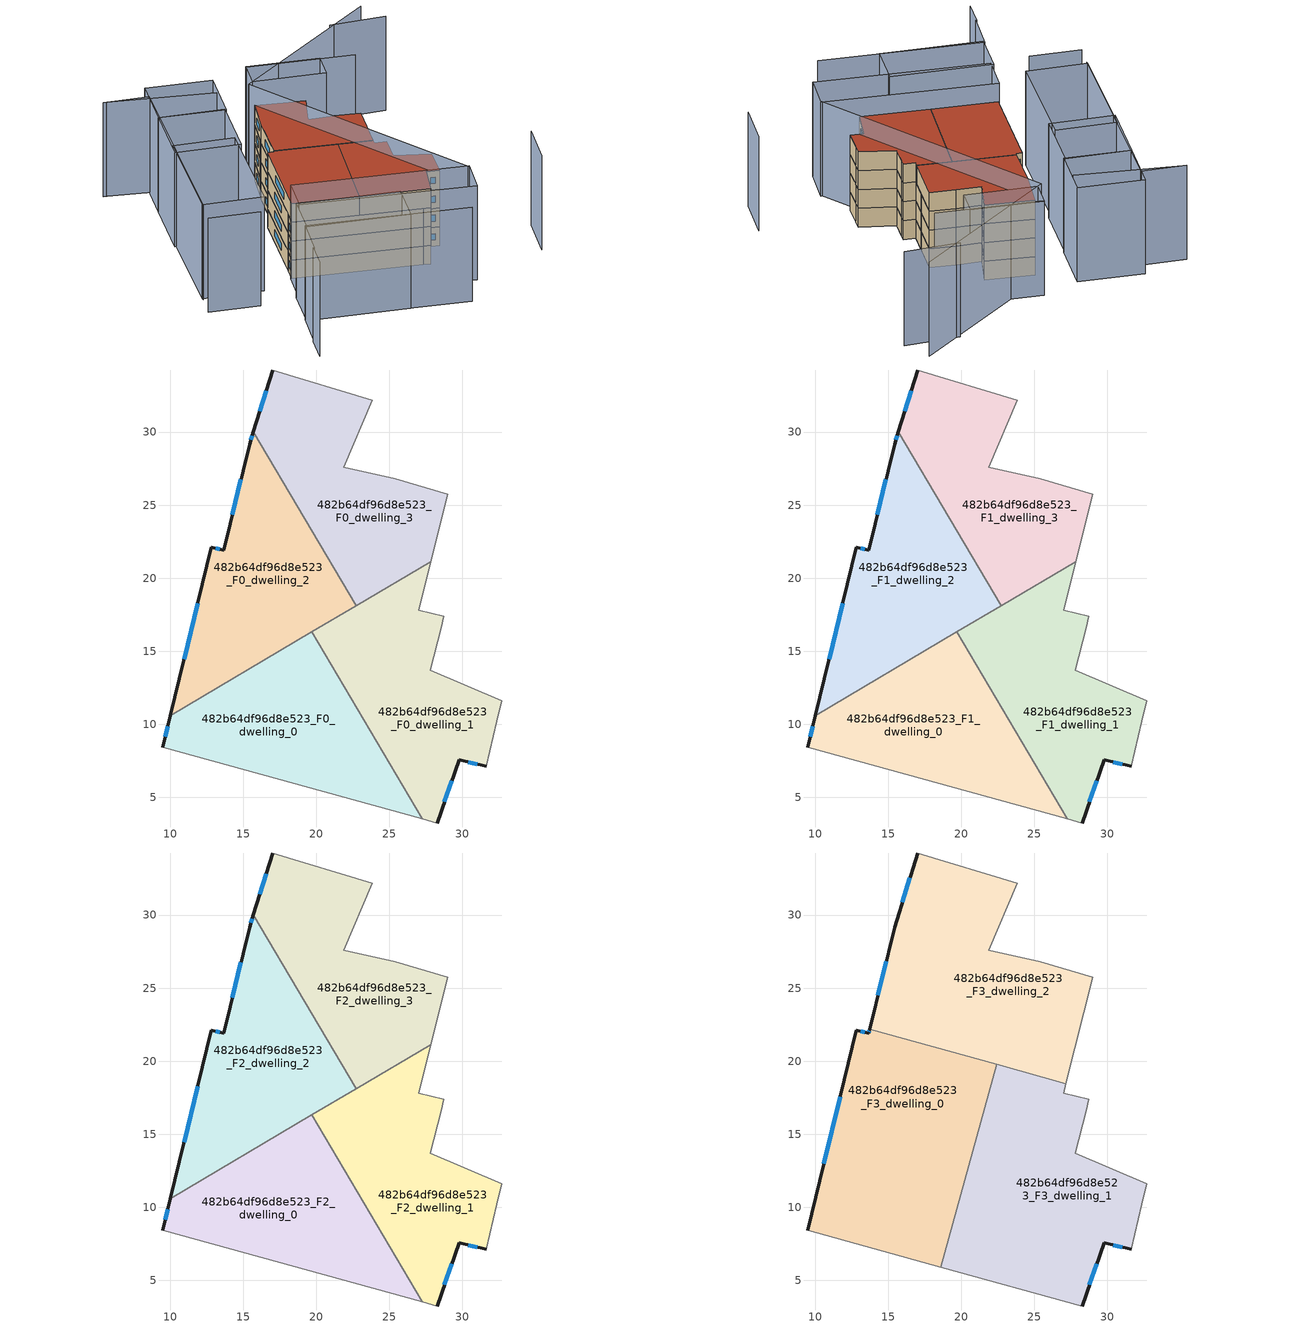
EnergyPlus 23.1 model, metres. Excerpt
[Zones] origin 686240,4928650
482b64df96d8e523_F0_dwelling_0
 floor ground (EU_floor_Construction): 19.7,16.31 27.27,3.51 9.49,8.41 10.02,10.59 z0
 wall outside (EU_wall_Construction): 10.02,10.59 9.49,8.41 z0:3
 wall to 482b64df96d8e523_F0_dwelling_1 (EU_wall_Construction): 27.27,3.51 19.7,16.31 z0:3
 wall adiabatic (EU_wall_Construction): 9.49,8.41 27.27,3.51 z0:3
 wall to 482b64df96d8e523_F0_dwelling_2 (EU_wall_Construction): 19.7,16.31 10.02,10.59 z0:3
 window (EU_Window_Construction): 9.84,9.86 9.67,9.14 z1:2
482b64df96d8e523_F0_dwelling_1
 floor ground (EU_floor_Construction): 27.85,21.13 27.02,17.81 28.76,17.38 28.57,16.61 27.83,13.68 32.73,11.6 32.39,10.19 31.66,7.1 29.81,7.55 28.29,3.23 27.27,3.51 19.7,16.31 z0
 wall outside (EU_wall_Construction): 28.29,3.23 29.81,7.55 31.66,7.1 z0:3
 wall adiabatic (EU_wall_Construction): 27.27,3.51 28.29,3.23 / 31.66,7.1 32.39,10.19 32.73,11.6 27.83,13.68 28.57,16.61 28.76,17.38 27.02,17.81 27.85,21.13 z0:3
 wall to 482b64df96d8e523_F0_dwelling_3 (EU_wall_Construction): 27.85,21.13 22.75,18.11 z0:3
 wall to 482b64df96d8e523_F0_dwelling_2 (EU_wall_Construction): 22.74,18.11 19.7,16.31 z0:3
 window (EU_Window_Construction): 30.42,7.4 31.04,7.25 / 28.79,4.67 29.3,6.11 z1:2
482b64df96d8e523_F0_dwelling_2
 floor ground (EU_floor_Construction): 15.71,30.02 22.74,18.11 10.02,10.59 12.84,22.12 13.67,21.92 15.45,29.18 z0
 wall outside (EU_wall_Construction): 15.71,30.02 15.45,29.18 13.67,21.92 12.84,22.12 10.02,10.59 z0:3
 wall to 482b64df96d8e523_F0_dwelling_3 (EU_wall_Construction): 22.74,18.11 15.71,30.02 z0:3
 window (EU_Window_Construction): 13.39,21.99 13.11,22.06 / 14.85,26.76 14.26,24.34 / 15.62,29.74 15.53,29.46 / 11.9,18.28 10.96,14.43 z1:2
482b64df96d8e523_F0_dwelling_3
 floor ground (EU_floor_Construction): 23.86,32.19 21.91,27.6 25.41,26.82 29.02,25.75 27.85,21.13 22.74,18.11 15.71,30.02 17.03,34.25 z0
 wall outside (EU_wall_Construction): 17.03,34.25 15.71,30.02 z0:3
 wall adiabatic (EU_wall_Construction): 27.85,21.13 29.02,25.75 25.41,26.82 21.91,27.6 23.86,32.19 17.03,34.25 z0:3
 window (EU_Window_Construction): 16.59,32.84 16.15,31.43 z1:2
482b64df96d8e523_F1_dwelling_0
 floor to 482b64df96d8e523_F0_dwelling_0 (EU_floor_Construction): 19.7,16.31 27.27,3.51 9.49,8.41 10.02,10.59 z3
 wall outside (EU_wall_Construction): 10.02,10.59 9.49,8.41 z3:6
 wall to 482b64df96d8e523_F1_dwelling_1 (EU_wall_Construction): 27.27,3.51 19.7,16.31 z3:6
 wall adiabatic (EU_wall_Construction): 9.49,8.41 27.27,3.51 z3:6
 wall to 482b64df96d8e523_F1_dwelling_2 (EU_wall_Construction): 19.7,16.31 10.02,10.59 z3:6
 window (EU_Window_Construction): 9.84,9.86 9.67,9.14 z4:5
482b64df96d8e523_F1_dwelling_1
 floor to 482b64df96d8e523_F0_dwelling_1 (EU_floor_Construction): 27.85,21.13 27.02,17.81 28.76,17.38 28.57,16.61 27.83,13.68 32.73,11.6 32.39,10.19 31.66,7.1 29.81,7.55 28.29,3.23 27.27,3.51 19.7,16.31 z3
 wall outside (EU_wall_Construction): 28.29,3.23 29.81,7.55 31.66,7.1 z3:6
 wall adiabatic (EU_wall_Construction): 27.27,3.51 28.29,3.23 / 31.66,7.1 32.39,10.19 32.73,11.6 27.83,13.68 28.57,16.61 28.76,17.38 27.02,17.81 27.85,21.13 z3:6
 wall to 482b64df96d8e523_F1_dwelling_3 (EU_wall_Construction): 27.85,21.13 22.75,18.11 z3:6
 wall to 482b64df96d8e523_F1_dwelling_2 (EU_wall_Construction): 22.74,18.11 19.7,16.31 z3:6
 window (EU_Window_Construction): 30.42,7.4 31.04,7.25 / 28.79,4.67 29.3,6.11 z4:5
482b64df96d8e523_F1_dwelling_2
 floor to 482b64df96d8e523_F0_dwelling_2 (EU_floor_Construction): 15.71,30.02 22.74,18.11 10.02,10.59 12.84,22.12 13.67,21.92 15.45,29.18 z3
 wall outside (EU_wall_Construction): 15.71,30.02 15.45,29.18 13.67,21.92 12.84,22.12 10.02,10.59 z3:6
 wall to 482b64df96d8e523_F1_dwelling_3 (EU_wall_Construction): 22.74,18.11 15.71,30.02 z3:6
 window (EU_Window_Construction): 13.39,21.99 13.11,22.06 / 14.85,26.76 14.26,24.34 / 15.62,29.74 15.53,29.46 / 11.9,18.28 10.96,14.43 z4:5
482b64df96d8e523_F1_dwelling_3
 floor to 482b64df96d8e523_F0_dwelling_3 (EU_floor_Construction): 23.86,32.19 21.91,27.6 25.41,26.82 29.02,25.75 27.85,21.13 22.74,18.11 15.71,30.02 17.03,34.25 z3
 wall outside (EU_wall_Construction): 17.03,34.25 15.71,30.02 z3:6
 wall adiabatic (EU_wall_Construction): 27.85,21.13 29.02,25.75 25.41,26.82 21.91,27.6 23.86,32.19 17.03,34.25 z3:6
 window (EU_Window_Construction): 16.59,32.84 16.15,31.43 z4:5
482b64df96d8e523_F2_dwelling_0
 floor to 482b64df96d8e523_F1_dwelling_0 (EU_floor_Construction): 19.7,16.31 27.27,3.51 9.49,8.41 10.02,10.59 z6
 wall outside (EU_wall_Construction): 10.02,10.59 9.49,8.41 z6:9
 wall to 482b64df96d8e523_F2_dwelling_1 (EU_wall_Construction): 27.27,3.51 19.7,16.31 z6:9
 wall adiabatic (EU_wall_Construction): 9.49,8.41 27.27,3.51 z6:9
 wall to 482b64df96d8e523_F2_dwelling_2 (EU_wall_Construction): 19.7,16.31 10.02,10.59 z6:9
 window (EU_Window_Construction): 9.84,9.86 9.67,9.14 z7:8
482b64df96d8e523_F2_dwelling_1
 floor to 482b64df96d8e523_F1_dwelling_1 (EU_floor_Construction): 27.85,21.13 27.02,17.81 28.76,17.38 28.57,16.61 27.83,13.68 32.73,11.6 32.39,10.19 31.66,7.1 29.81,7.55 28.29,3.23 27.27,3.51 19.7,16.31 z6
 wall outside (EU_wall_Construction): 28.29,3.23 29.81,7.55 31.66,7.1 z6:9
 wall adiabatic (EU_wall_Construction): 27.27,3.51 28.29,3.23 / 31.66,7.1 32.39,10.19 32.73,11.6 27.83,13.68 28.57,16.61 28.76,17.38 27.02,17.81 27.85,21.13 z6:9
 wall to 482b64df96d8e523_F2_dwelling_3 (EU_wall_Construction): 27.85,21.13 22.75,18.11 z6:9
 wall to 482b64df96d8e523_F2_dwelling_2 (EU_wall_Construction): 22.74,18.11 19.7,16.31 z6:9
 window (EU_Window_Construction): 30.42,7.4 31.04,7.25 / 28.79,4.67 29.3,6.11 z7:8
482b64df96d8e523_F2_dwelling_2
 floor to 482b64df96d8e523_F1_dwelling_2 (EU_floor_Construction): 15.71,30.02 22.74,18.11 10.02,10.59 12.84,22.12 13.67,21.92 15.45,29.18 z6
 wall outside (EU_wall_Construction): 15.71,30.02 15.45,29.18 13.67,21.92 12.84,22.12 10.02,10.59 z6:9
 wall to 482b64df96d8e523_F2_dwelling_3 (EU_wall_Construction): 22.74,18.11 15.71,30.02 z6:9
 window (EU_Window_Construction): 13.39,21.99 13.11,22.06 / 14.85,26.76 14.26,24.34 / 15.62,29.74 15.53,29.46 / 11.9,18.28 10.96,14.43 z7:8
482b64df96d8e523_F2_dwelling_3
 floor to 482b64df96d8e523_F1_dwelling_3 (EU_floor_Construction): 23.86,32.19 21.91,27.6 25.41,26.82 29.02,25.75 27.85,21.13 22.74,18.11 15.71,30.02 17.03,34.25 z6
 wall outside (EU_wall_Construction): 17.03,34.25 15.71,30.02 z6:9
 wall adiabatic (EU_wall_Construction): 27.85,21.13 29.02,25.75 25.41,26.82 21.91,27.6 23.86,32.19 17.03,34.25 z6:9
 window (EU_Window_Construction): 16.59,32.84 16.15,31.43 z7:8
482b64df96d8e523_F3_dwelling_0
 floor to 482b64df96d8e523_F2_dwelling_0 (EU_floor_Construction): 19.7,16.31 20.92,14.26 18.61,5.9 9.49,8.41 10.02,10.59 z9
 floor to 482b64df96d8e523_F2_dwelling_2 (EU_floor_Construction): 21.63,20 22.22,19 21.83,17.57 10.02,10.59 12.84,22.12 13.67,21.92 13.73,22.17 z9
 floor to 482b64df96d8e523_F2_dwelling_1 (EU_floor_Construction): 21.83,17.57 20.92,14.26 19.7,16.31 z9
 floor to 482b64df96d8e523_F2_dwelling_3 (EU_floor_Construction): 22.44,19.77 22.22,19 21.63,20 z9
 wall outside (EU_wall_Construction): 13.73,22.17 13.67,21.92 12.84,22.12 9.49,8.41 z9:12
 wall to 482b64df96d8e523_F3_dwelling_1 (EU_wall_Construction): 18.61,5.9 22.44,19.78 z9:12
 wall adiabatic (EU_wall_Construction): 9.49,8.41 18.61,5.9 z9:12
 wall to 482b64df96d8e523_F3_dwelling_2 (EU_wall_Construction): 22.44,19.78 13.73,22.17 z9:12
 window (EU_Window_Construction): 13.39,21.99 13.11,22.06 / 13.71,22.09 13.69,22.01 / 11.72,17.55 10.6,12.98 z10:11
 roof outside (EU_roof_Construction): 18.61,5.9 22.44,19.78 13.73,22.17 13.67,21.92 12.84,22.12 9.49,8.41 z12
482b64df96d8e523_F3_dwelling_1
 floor to 482b64df96d8e523_F2_dwelling_1 (EU_floor_Construction): 28.76,17.38 28.57,16.61 27.83,13.68 32.73,11.6 32.39,10.19 31.66,7.1 29.81,7.55 28.29,3.23 27.27,3.51 20.92,14.26 21.83,17.57 24.56,19.19 27.18,18.47 27.02,17.81 z9
 floor to 482b64df96d8e523_F2_dwelling_0 (EU_floor_Construction): 20.92,14.26 27.27,3.51 18.61,5.9 z9
 floor to 482b64df96d8e523_F2_dwelling_3 (EU_floor_Construction): 24.56,19.19 22.74,18.11 22.22,19 22.44,19.77 z9
 floor to 482b64df96d8e523_F2_dwelling_2 (EU_floor_Construction): 22.22,19 22.74,18.11 21.83,17.57 z9
 wall outside (EU_wall_Construction): 28.29,3.23 29.81,7.55 31.66,7.1 z9:12
 wall adiabatic (EU_wall_Construction): 31.66,7.1 32.39,10.19 32.73,11.6 27.83,13.68 28.57,16.61 28.76,17.38 27.02,17.81 27.18,18.47 / 18.61,5.9 28.29,3.23 z9:12
 wall to 482b64df96d8e523_F3_dwelling_2 (EU_wall_Construction): 27.18,18.47 22.44,19.77 z9:12
 window (EU_Window_Construction): 30.42,7.4 31.04,7.25 / 28.79,4.67 29.3,6.11 z10:11
 roof outside (EU_roof_Construction): 31.66,7.1 32.39,10.19 32.73,11.6 27.83,13.68 28.57,16.61 28.76,17.38 27.02,17.81 27.18,18.47 22.44,19.78 18.61,5.9 28.29,3.23 29.81,7.55 z12
482b64df96d8e523_F3_dwelling_2
 floor to 482b64df96d8e523_F2_dwelling_2 (EU_floor_Construction): 15.71,30.02 21.63,20 13.73,22.17 15.45,29.18 z9
 floor to 482b64df96d8e523_F2_dwelling_3 (EU_floor_Construction): 23.86,32.19 21.91,27.6 25.41,26.82 29.02,25.75 27.85,21.13 24.56,19.19 21.63,20 15.71,30.02 17.03,34.25 z9
 floor to 482b64df96d8e523_F2_dwelling_1 (EU_floor_Construction): 27.85,21.13 27.18,18.47 24.56,19.19 z9
 wall outside (EU_wall_Construction): 17.03,34.25 15.45,29.18 13.73,22.17 z9:12
 wall adiabatic (EU_wall_Construction): 27.18,18.47 29.02,25.75 25.41,26.82 21.91,27.6 23.86,32.19 17.03,34.25 z9:12
 window (EU_Window_Construction): 14.88,26.85 14.3,24.51 / 16.5,32.56 15.97,30.87 z10:11
 roof outside (EU_roof_Construction): 27.18,18.47 29.02,25.75 25.41,26.82 21.91,27.6 23.86,32.19 17.03,34.25 15.45,29.18 13.73,22.17 z12
shading: 3.39,-11.76 4.37,-8.02 / 4.51,-8.06 6.07,-2.19 / 6.07,-2.19 28.74,-8.22 / -4.85,5.63 2.36,3.92 / 43.59,-0.25 45.28,6.17 / -3.45,39.88 2.88,38.43 / 2.88,38.43 -3.88,8.97 / 33.34,1.65 16.56,35.19 / 16.56,35.19 39.88,46.86 / 33.21,35.6 18.36,39.43 / 41.67,42.9 33.71,44.16 / 11.65,35.12 -3,39.78 / 20.42,-6.06 6.18,-2.52 / 6.18,-2.52 7.72,3.68 / 7.72,3.68 21.96,0.14 / 21.96,0.14 20.42,-6.06 / 9.37,8.45 33.47,1.8 / 33.47,1.8 32.03,-3.43 / 32.03,-3.43 7.92,3.21 / 7.92,3.21 9.37,8.45 / -3.88,9.33 -0.23,25.2 / -0.23,25.2 8.31,23.24 / 8.31,23.24 4.66,7.37 / 4.66,7.37 -3.88,9.33 / 1.43,32.86 10.56,30.67 / 10.56,30.67 8.3,21.24 / 8.3,21.24 -0.84,23.44 / -0.84,23.44 1.43,32.86 / 3.41,40.76 12.71,38.45 / 12.71,38.45 10.75,30.55 / 10.75,30.55 1.45,32.85 / 1.45,32.85 3.41,40.76 / 27.45,33.01 17.37,35.6 / 17.37,35.6 18.39,39.56 / 18.39,39.56 28.47,36.98 / 28.47,36.98 27.45,33.01 z0:15
[Building]
EU S2 Campaign: North Axis=0; Terrain=City; Solar Distribution=FullExterior
[Site:Location]
Bologna: Latitude=44.5; Longitude=11.25; Time Zone=1; Elevation=37
[SizingPeriod:WeatherFileDays]
AnnualSizingPeriod: Begin Month=1; Begin Day of Month=1; End Month=12; End Day of Month=31; Day of Week for Start Day=Monday; Use Weather File Daylight Saving Period=No; Use Weather File Rain and Snow Indicators=No
[MATERIAL]
EU_InternalMass_Material: Roughness=MediumRough; Thickness=0.1; Conductivity=1; Density=1800; Specific Heat=900; Thermal Absorptance=0.9; Solar Absorptance=0.7; Visible Absorptance=0.7
[MATERIAL:NOMASS] Roughness=MediumRough; Thermal Absorptance=0.9; Solar Absorptance=0.7; Visible Absorptance=0.7
Name | Thermal Resistance
EU_wall_NoMass | 0.937881
EU_roof_NoMass | 0.548572
EU_floor_NoMass | 0.71348
[WINDOWMATERIAL:SIMPLEGLAZINGSYSTEM]
EU_Window_SimpleGlazing: UFactor=4.25633; Solar Heat Gain Coefficient=0.85; Visible Transmittance=0.85
[CONSTRUCTION]
EU_wall_Construction: EU_wall_NoMass
EU_roof_Construction: EU_roof_NoMass
EU_floor_Construction: EU_floor_NoMass
EU_Window_Construction: EU_Window_SimpleGlazing
EU_InternalMass_Construction: EU_InternalMass_Material
[ZONE] Type=1; Multiplier=1; Ceiling Height=autocalculate; Floor Area=autocalculate; Part of Total Floor Area=Yes
Name | Volume
482b64df96d8e523_F0_dwelling_0; 482b64df96d8e523_F1_dwelling_0; 482b64df96d8e523_F2_dwelling_0 | 312.82
482b64df96d8e523_F3_dwelling_0 | 417.075
482b64df96d8e523_F0_dwelling_1; 482b64df96d8e523_F1_dwelling_1; 482b64df96d8e523_F2_dwelling_1 | 312.816
482b64df96d8e523_F3_dwelling_1 | 417.1
482b64df96d8e523_F0_dwelling_2; 482b64df96d8e523_F1_dwelling_2; 482b64df96d8e523_F2_dwelling_2 | 312.793
482b64df96d8e523_F3_dwelling_2 | 417.064
482b64df96d8e523_F0_dwelling_3; 482b64df96d8e523_F1_dwelling_3; 482b64df96d8e523_F2_dwelling_3 | 312.792
[INTERNALMASS] Construction=EU_InternalMass_Construction
Name | Zone or ZoneList | Surface Area
482b64df96d8e523_F0_dwelling_0_EU_InternalMass | 482b64df96d8e523_F0_dwelling_0 | 104.269
482b64df96d8e523_F0_dwelling_1_EU_InternalMass | 482b64df96d8e523_F0_dwelling_1 | 104.273
482b64df96d8e523_F0_dwelling_2_EU_InternalMass | 482b64df96d8e523_F0_dwelling_2 | 104.264
482b64df96d8e523_F0_dwelling_3_EU_InternalMass | 482b64df96d8e523_F0_dwelling_3 | 104.265
482b64df96d8e523_F1_dwelling_0_EU_InternalMass | 482b64df96d8e523_F1_dwelling_0 | 104.269
482b64df96d8e523_F1_dwelling_1_EU_InternalMass | 482b64df96d8e523_F1_dwelling_1 | 104.273
482b64df96d8e523_F1_dwelling_2_EU_InternalMass | 482b64df96d8e523_F1_dwelling_2 | 104.264
482b64df96d8e523_F1_dwelling_3_EU_InternalMass | 482b64df96d8e523_F1_dwelling_3 | 104.265
482b64df96d8e523_F2_dwelling_0_EU_InternalMass | 482b64df96d8e523_F2_dwelling_0 | 104.269
482b64df96d8e523_F2_dwelling_1_EU_InternalMass | 482b64df96d8e523_F2_dwelling_1 | 104.273
482b64df96d8e523_F2_dwelling_2_EU_InternalMass | 482b64df96d8e523_F2_dwelling_2 | 104.264
482b64df96d8e523_F2_dwelling_3_EU_InternalMass | 482b64df96d8e523_F2_dwelling_3 | 104.265
482b64df96d8e523_F3_dwelling_0_EU_InternalMass | 482b64df96d8e523_F3_dwelling_0 | 139.025
482b64df96d8e523_F3_dwelling_1_EU_InternalMass | 482b64df96d8e523_F3_dwelling_1 | 139.034
482b64df96d8e523_F3_dwelling_2_EU_InternalMass | 482b64df96d8e523_F3_dwelling_2 | 139.022
[OTHEREQUIPMENT] Fuel Type=Electricity; Design Level Calculation Method=Watts/Area; Power per Zone Floor Area=1; Fraction Latent=0; Fraction Radiant=0; Fraction Lost=0; Carbon Dioxide Generation Rate=0; EndUse Subcategory=EU_Step8_InternalGains
Name | Zone or ZoneList or Space or SpaceList | Schedule
EU_Step8_InternalGain_482b64df96d8e523_F0_dwelling_0_f000 | 482b64df96d8e523_F0_dwelling_0 | EU_Step8_GainSchedule_482b64df96d8e523_F0_dwelling_0_f000
EU_Step8_InternalGain_482b64df96d8e523_F0_dwelling_1_f000 | 482b64df96d8e523_F0_dwelling_1 | EU_Step8_GainSchedule_482b64df96d8e523_F0_dwelling_1_f000
EU_Step8_InternalGain_482b64df96d8e523_F0_dwelling_2_f000 | 482b64df96d8e523_F0_dwelling_2 | EU_Step8_GainSchedule_482b64df96d8e523_F0_dwelling_2_f000
EU_Step8_InternalGain_482b64df96d8e523_F0_dwelling_3_f000 | 482b64df96d8e523_F0_dwelling_3 | EU_Step8_GainSchedule_482b64df96d8e523_F0_dwelling_3_f000
EU_Step8_InternalGain_482b64df96d8e523_F1_dwelling_0_f000 | 482b64df96d8e523_F1_dwelling_0 | EU_Step8_GainSchedule_482b64df96d8e523_F1_dwelling_0_f000
EU_Step8_InternalGain_482b64df96d8e523_F1_dwelling_1_f000 | 482b64df96d8e523_F1_dwelling_1 | EU_Step8_GainSchedule_482b64df96d8e523_F1_dwelling_1_f000
EU_Step8_InternalGain_482b64df96d8e523_F1_dwelling_2_f000 | 482b64df96d8e523_F1_dwelling_2 | EU_Step8_GainSchedule_482b64df96d8e523_F1_dwelling_2_f000
EU_Step8_InternalGain_482b64df96d8e523_F1_dwelling_3_f000 | 482b64df96d8e523_F1_dwelling_3 | EU_Step8_GainSchedule_482b64df96d8e523_F1_dwelling_3_f000
EU_Step8_InternalGain_482b64df96d8e523_F2_dwelling_0_f000 | 482b64df96d8e523_F2_dwelling_0 | EU_Step8_GainSchedule_482b64df96d8e523_F2_dwelling_0_f000
EU_Step8_InternalGain_482b64df96d8e523_F2_dwelling_1_f000 | 482b64df96d8e523_F2_dwelling_1 | EU_Step8_GainSchedule_482b64df96d8e523_F2_dwelling_1_f000
EU_Step8_InternalGain_482b64df96d8e523_F2_dwelling_2_f000 | 482b64df96d8e523_F2_dwelling_2 | EU_Step8_GainSchedule_482b64df96d8e523_F2_dwelling_2_f000
EU_Step8_InternalGain_482b64df96d8e523_F2_dwelling_3_f000 | 482b64df96d8e523_F2_dwelling_3 | EU_Step8_GainSchedule_482b64df96d8e523_F2_dwelling_3_f000
EU_Step8_InternalGain_482b64df96d8e523_F3_dwelling_0_f000 | 482b64df96d8e523_F3_dwelling_0 | EU_Step8_GainSchedule_482b64df96d8e523_F3_dwelling_0_f000
EU_Step8_InternalGain_482b64df96d8e523_F3_dwelling_1_f000 | 482b64df96d8e523_F3_dwelling_1 | EU_Step8_GainSchedule_482b64df96d8e523_F3_dwelling_1_f000
EU_Step8_InternalGain_482b64df96d8e523_F3_dwelling_2_f000 | 482b64df96d8e523_F3_dwelling_2 | EU_Step8_GainSchedule_482b64df96d8e523_F3_dwelling_2_f000
[ZONEVENTILATION:DESIGNFLOWRATE] Schedule=EU_AlwaysOn; Design Flow Rate Calculation Method=AirChanges/Hour; Air Changes per Hour=0.687892; Ventilation Type=Natural; Fan Pressure Rise=0; Fan Total Efficiency=1; Constant Term Coefficient=1; Temperature Term Coefficient=0; Velocity Term Coefficient=0; Velocity Squared Term Coefficient=0; Minimum Indoor Temperature=-100; Maximum Indoor Temperature=100; Delta Temperature=-100; Minimum Outdoor Temperature=-100; Maximum Outdoor Temperature=100; Maximum Wind Speed=40
Name | Zone or ZoneList or Space or SpaceList
EU_ConstantAir_482b64df96d8e523_F0_dwelling_0 | 482b64df96d8e523_F0_dwelling_0
EU_ConstantAir_482b64df96d8e523_F0_dwelling_1 | 482b64df96d8e523_F0_dwelling_1
EU_ConstantAir_482b64df96d8e523_F0_dwelling_2 | 482b64df96d8e523_F0_dwelling_2
EU_ConstantAir_482b64df96d8e523_F0_dwelling_3 | 482b64df96d8e523_F0_dwelling_3
EU_ConstantAir_482b64df96d8e523_F1_dwelling_0 | 482b64df96d8e523_F1_dwelling_0
EU_ConstantAir_482b64df96d8e523_F1_dwelling_1 | 482b64df96d8e523_F1_dwelling_1
EU_ConstantAir_482b64df96d8e523_F1_dwelling_2 | 482b64df96d8e523_F1_dwelling_2
EU_ConstantAir_482b64df96d8e523_F1_dwelling_3 | 482b64df96d8e523_F1_dwelling_3
EU_ConstantAir_482b64df96d8e523_F2_dwelling_0 | 482b64df96d8e523_F2_dwelling_0
EU_ConstantAir_482b64df96d8e523_F2_dwelling_1 | 482b64df96d8e523_F2_dwelling_1
EU_ConstantAir_482b64df96d8e523_F2_dwelling_2 | 482b64df96d8e523_F2_dwelling_2
EU_ConstantAir_482b64df96d8e523_F2_dwelling_3 | 482b64df96d8e523_F2_dwelling_3
EU_ConstantAir_482b64df96d8e523_F3_dwelling_0 | 482b64df96d8e523_F3_dwelling_0
EU_ConstantAir_482b64df96d8e523_F3_dwelling_1 | 482b64df96d8e523_F3_dwelling_1
EU_ConstantAir_482b64df96d8e523_F3_dwelling_2 | 482b64df96d8e523_F3_dwelling_2
[HVACTEMPLATE:THERMOSTAT] Constant Heating Setpoint=20; Constant Cooling Setpoint=50
EU_HeatOnly_482b64df96d8e523_F0_dwelling_0; EU_HeatOnly_482b64df96d8e523_F0_dwelling_1; EU_HeatOnly_482b64df96d8e523_F0_dwelling_2; EU_HeatOnly_482b64df96d8e523_F0_dwelling_3; EU_HeatOnly_482b64df96d8e523_F1_dwelling_0; EU_HeatOnly_482b64df96d8e523_F1_dwelling_1; EU_HeatOnly_482b64df96d8e523_F1_dwelling_2; EU_HeatOnly_482b64df96d8e523_F1_dwelling_3; EU_HeatOnly_482b64df96d8e523_F2_dwelling_0; EU_HeatOnly_482b64df96d8e523_F2_dwelling_1; EU_HeatOnly_482b64df96d8e523_F2_dwelling_2; EU_HeatOnly_482b64df96d8e523_F2_dwelling_3; EU_HeatOnly_482b64df96d8e523_F3_dwelling_0; EU_HeatOnly_482b64df96d8e523_F3_dwelling_1; EU_HeatOnly_482b64df96d8e523_F3_dwelling_2
[HVACTEMPLATE:ZONE:IDEALLOADSAIRSYSTEM] System Availability Schedule=EU_AlwaysOn; Maximum Heating Supply Air Temperature=50; Minimum Cooling Supply Air Temperature=13; Maximum Heating Supply Air Humidity Ratio=0.0156; Minimum Cooling Supply Air Humidity Ratio=0.0077; Heating Limit=NoLimit; Cooling Limit=NoLimit; Heating Availability Schedule=EU_AlwaysOn; Cooling Availability Schedule=EU_CoolingOff; Dehumidification Control Type=ConstantSensibleHeatRatio; Cooling Sensible Heat Ratio=0.7; Dehumidification Setpoint=60; Humidification Control Type=None; Humidification Setpoint=30; Outdoor Air Method=None; Outdoor Air Flow Rate per Person=0.00944; Outdoor Air Flow Rate per Zone Floor Area=0; Outdoor Air Flow Rate per Zone=0; Demand Controlled Ventilation Type=None; Outdoor Air Economizer Type=NoEconomizer; Heat Recovery Type=None; Sensible Heat Recovery Effectiveness=0.7; Latent Heat Recovery Effectiveness=0.65
Name | Template Thermostat
482b64df96d8e523_F0_dwelling_0 | EU_HeatOnly_482b64df96d8e523_F0_dwelling_0
482b64df96d8e523_F0_dwelling_1 | EU_HeatOnly_482b64df96d8e523_F0_dwelling_1
482b64df96d8e523_F0_dwelling_2 | EU_HeatOnly_482b64df96d8e523_F0_dwelling_2
482b64df96d8e523_F0_dwelling_3 | EU_HeatOnly_482b64df96d8e523_F0_dwelling_3
482b64df96d8e523_F1_dwelling_0 | EU_HeatOnly_482b64df96d8e523_F1_dwelling_0
482b64df96d8e523_F1_dwelling_1 | EU_HeatOnly_482b64df96d8e523_F1_dwelling_1
482b64df96d8e523_F1_dwelling_2 | EU_HeatOnly_482b64df96d8e523_F1_dwelling_2
482b64df96d8e523_F1_dwelling_3 | EU_HeatOnly_482b64df96d8e523_F1_dwelling_3
482b64df96d8e523_F2_dwelling_0 | EU_HeatOnly_482b64df96d8e523_F2_dwelling_0
482b64df96d8e523_F2_dwelling_1 | EU_HeatOnly_482b64df96d8e523_F2_dwelling_1
482b64df96d8e523_F2_dwelling_2 | EU_HeatOnly_482b64df96d8e523_F2_dwelling_2
482b64df96d8e523_F2_dwelling_3 | EU_HeatOnly_482b64df96d8e523_F2_dwelling_3
482b64df96d8e523_F3_dwelling_0 | EU_HeatOnly_482b64df96d8e523_F3_dwelling_0
482b64df96d8e523_F3_dwelling_1 | EU_HeatOnly_482b64df96d8e523_F3_dwelling_1
482b64df96d8e523_F3_dwelling_2 | EU_HeatOnly_482b64df96d8e523_F3_dwelling_2
[SIZING:ZONE] Zone Cooling Design Supply Air Temperature Input Method=SupplyAirTemperature; Zone Cooling Design Supply Air Temperature=13; Zone Heating Design Supply Air Temperature Input Method=SupplyAirTemperature; Zone Heating Design Supply Air Temperature=50; Zone Cooling Design Supply Air Humidity Ratio=0.008; Zone Heating Design Supply Air Humidity Ratio=0.008; Cooling Design Air Flow Method=DesignDay; Cooling Design Air Flow Rate=0; Cooling Minimum Air Flow per Zone Floor Area=0.000762; Cooling Minimum Air Flow=0; Cooling Minimum Air Flow Fraction=0.2; Heating Design Air Flow Method=DesignDay; Heating Design Air Flow Rate=0; Heating Maximum Air Flow per Zone Floor Area=0.002032; Heating Maximum Air Flow=0.141576; Heating Maximum Air Flow Fraction=0.3; Account for Dedicated Outdoor Air System=No; Dedicated Outdoor Air System Control Strategy=NeutralSupplyAir; Dedicated Outdoor Air Low Setpoint Temperature for Design=autosize; Dedicated Outdoor Air High Setpoint Temperature for Design=autosize; Zone Load Sizing Method=Sensible Load Only No Latent Load; Zone Latent Cooling Design Supply Air Humidity Ratio Input Method=HumidityRatioDifference; Zone Cooling Design Supply Air Humidity Ratio Difference=0.005; Zone Latent Heating Design Supply Air Humidity Ratio Input Method=HumidityRatioDifference; Zone Humidification Design Supply Air Humidity Ratio Difference=0.005
482b64df96d8e523_F0_dwelling_0; 482b64df96d8e523_F0_dwelling_1; 482b64df96d8e523_F0_dwelling_2; 482b64df96d8e523_F0_dwelling_3; 482b64df96d8e523_F1_dwelling_0; 482b64df96d8e523_F1_dwelling_1; 482b64df96d8e523_F1_dwelling_2; 482b64df96d8e523_F1_dwelling_3; 482b64df96d8e523_F2_dwelling_0; 482b64df96d8e523_F2_dwelling_1; 482b64df96d8e523_F2_dwelling_2; 482b64df96d8e523_F2_dwelling_3; 482b64df96d8e523_F3_dwelling_0; 482b64df96d8e523_F3_dwelling_1; 482b64df96d8e523_F3_dwelling_2
[SCHEDULE:CONSTANT]
Name | Hourly Value
EU_AlwaysOn | 1
EU_CoolingOff | 0
[SCHEDULE:FILE] Column Number=1; Rows to Skip at Top=0; Number of Hours of Data=8760; Column Separator=Comma; Interpolate to Timestep=No; Minutes per Item=60; Adjust Schedule for Daylight Savings=Yes
Name | File
EU_Step8_GainSchedule_482b64df96d8e523_F0_dwelling_0_f000 | ../../schedules/482b64df96d8e523/482b64df96d8e523_F0_dwelling_0_f000_gain.csv
EU_Step8_GainSchedule_482b64df96d8e523_F0_dwelling_1_f000 | ../../schedules/482b64df96d8e523/482b64df96d8e523_F0_dwelling_1_f000_gain.csv
EU_Step8_GainSchedule_482b64df96d8e523_F0_dwelling_2_f000 | ../../schedules/482b64df96d8e523/482b64df96d8e523_F0_dwelling_2_f000_gain.csv
EU_Step8_GainSchedule_482b64df96d8e523_F0_dwelling_3_f000 | ../../schedules/482b64df96d8e523/482b64df96d8e523_F0_dwelling_3_f000_gain.csv
EU_Step8_GainSchedule_482b64df96d8e523_F1_dwelling_0_f000 | ../../schedules/482b64df96d8e523/482b64df96d8e523_F1_dwelling_0_f000_gain.csv
EU_Step8_GainSchedule_482b64df96d8e523_F1_dwelling_1_f000 | ../../schedules/482b64df96d8e523/482b64df96d8e523_F1_dwelling_1_f000_gain.csv
EU_Step8_GainSchedule_482b64df96d8e523_F1_dwelling_2_f000 | ../../schedules/482b64df96d8e523/482b64df96d8e523_F1_dwelling_2_f000_gain.csv
EU_Step8_GainSchedule_482b64df96d8e523_F1_dwelling_3_f000 | ../../schedules/482b64df96d8e523/482b64df96d8e523_F1_dwelling_3_f000_gain.csv
EU_Step8_GainSchedule_482b64df96d8e523_F2_dwelling_0_f000 | ../../schedules/482b64df96d8e523/482b64df96d8e523_F2_dwelling_0_f000_gain.csv
EU_Step8_GainSchedule_482b64df96d8e523_F2_dwelling_1_f000 | ../../schedules/482b64df96d8e523/482b64df96d8e523_F2_dwelling_1_f000_gain.csv
EU_Step8_GainSchedule_482b64df96d8e523_F2_dwelling_2_f000 | ../../schedules/482b64df96d8e523/482b64df96d8e523_F2_dwelling_2_f000_gain.csv
EU_Step8_GainSchedule_482b64df96d8e523_F2_dwelling_3_f000 | ../../schedules/482b64df96d8e523/482b64df96d8e523_F2_dwelling_3_f000_gain.csv
EU_Step8_GainSchedule_482b64df96d8e523_F3_dwelling_0_f000 | ../../schedules/482b64df96d8e523/482b64df96d8e523_F3_dwelling_0_f000_gain.csv
EU_Step8_GainSchedule_482b64df96d8e523_F3_dwelling_1_f000 | ../../schedules/482b64df96d8e523/482b64df96d8e523_F3_dwelling_1_f000_gain.csv
EU_Step8_GainSchedule_482b64df96d8e523_F3_dwelling_2_f000 | ../../schedules/482b64df96d8e523/482b64df96d8e523_F3_dwelling_2_f000_gain.csv
